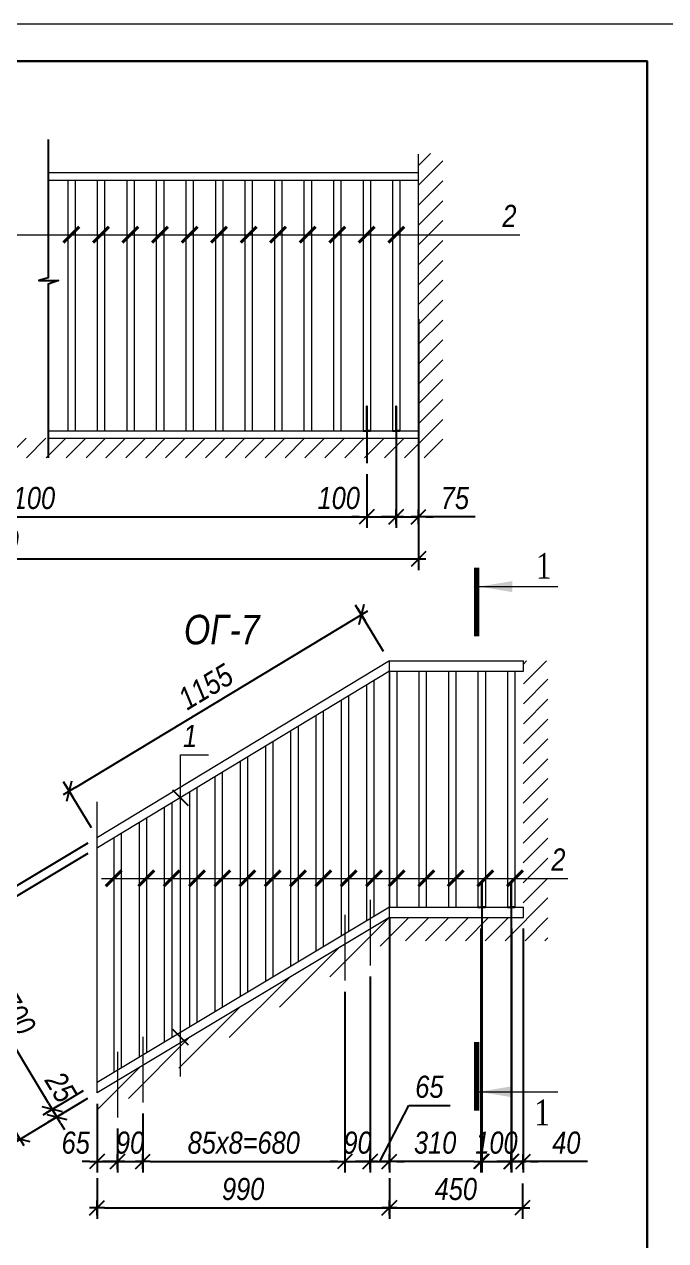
# Model space of a CAD drawing. Header units: millimetres. Extents: x 1582001 to 3303937, y 226471 to 491235.
# Drawn here: x 1761947 to 1770632, y 239686 to 256171 of the extents above; entities that cross this region are included whole.
import ezdxf

# ---------------------------------------------------------------- set-up
doc = ezdxf.new("R2010")
doc.units = ezdxf.units.MM
doc.layers.get('Defpoints').update_dxf_attribs({"color": 255, "lineweight": 30})
doc.layers.add('format', color=7, linetype='Continuous')
doc.layers.add('Rasmer', color=135, linetype='Continuous')
for name, color, linetype, lineweight in [('Конструктивный - Несущий_Ном_пера__1', 7, 'Continuous', 13), ('Размеры', 7, 'Continuous', 18), ('Текст', 202, 'Continuous', 15), ('Текст-пояснений', 135, 'Continuous', 15), ('Штриховки', 251, 'Continuous', 20)]:
    doc.layers.add(name, color=color, linetype=linetype, lineweight=lineweight)
doc.styles.add('Romant', font='times.ttf')
doc.styles.add('STYLE1', font='ARIALNI.TTF', dxfattribs={"height": 300})
doc.dimstyles.new('25', dxfattribs={"dimscale": 100, "dimtxt": 2.5, "dimasz": 1, "dimexe": 1.5, "dimexo": 1.5, "dimgap": 1, "dimtad": 1, "dimdec": 0, "dimlfac": 0.25, "dimzin": 0, "dimdsep": 46, "dimtxsty": 'STYLE1', "dimblk": 'dblk_0', "dimcen": 2, "dimdle": 1.5, "dimclrd": 256, "dimclre": 256, "dimadec": 0, "dimazin": 0, "dimtfac": 1, "dimtdec": 0, "dimtix": 1, "dimtmove": 1, "dimatfit": 3, "dimfxl": 0, "dimtolj": 1, "dimtzin": 0, "dimlwd": -1, "dimlwe": -1, "dimarcsym": 0})

# ---------------------------------------------------------------- blocks, each defined once
blk = doc.blocks.new('dblk_0')
at = {"color": 0, "linetype": 'ByBlock'}
for p, q in [((1, 1), (-1, -1)), ((-1, 0), (1, 0)), ((0, 1), (0, -1))]:
    blk.add_line(p, q, dxfattribs=at)
blk = doc.blocks.new('*D1057')
at = {"ltscale": 100, "transparency": 16777216}
for p, q in [((1766813, 247673), (1766434, 248300)), ((1762642, 245830), (1766426, 248120)), ((1762859, 245280), (1762479, 245907))]:
    blk.add_line(p, q, dxfattribs=at)
at = {"layer": 'Defpoints', "color": 0, "lineweight": -3, "ltscale": 100, "transparency": 16777216}
for p in [(1766512, 248171), (1766891, 247544), (1762936, 245152)]:
    blk.add_point(p, dxfattribs=at)
at = {"ltscale": 100, "transparency": 16777216, "xscale": 100, "yscale": 100, "zscale": 100}
for p, rotation in [((1766512, 248171), 31.17570049573527), ((1762557, 245779), 211.1757004957353)]:
    blk.add_blockref('dblk_0', p, dxfattribs=dict(at, rotation=rotation))
at = {"color": 0, "ltscale": 100, "transparency": 16777216, "insert": (1764403, 247192), "char_height": 300, "attachment_point": 5, "rotation": 31.1757, "style": 'STYLE1'}
blk.add_mtext('\\A1;1155', dxfattribs=at)
blk = doc.blocks.new('*D1058')
at = {"ltscale": 100, "transparency": 16777216}
for p, q in [((1761269, 244151), (1760227, 243521)), ((1761839, 241146), (1760407, 243513)), ((1762804, 241613), (1761762, 240982))]:
    blk.add_line(p, q, dxfattribs=at)
at = {"layer": 'Defpoints', "color": 0, "lineweight": -3, "ltscale": 100, "transparency": 16777216}
for p in [(1761397, 244228), (1760355, 243598), (1762932, 241690)]:
    blk.add_point(p, dxfattribs=at)
at = {"ltscale": 100, "transparency": 16777216, "xscale": 100, "yscale": 100, "zscale": 100}
for p, rotation in [((1760355, 243598), 121.1666517916947), ((1761890, 241060), 301.1666517916947)]:
    blk.add_blockref('dblk_0', p, dxfattribs=dict(at, rotation=rotation))
at = {"color": 0, "ltscale": 100, "transparency": 16777216, "insert": (1761339, 242460), "char_height": 300, "attachment_point": 5, "rotation": 301.1667, "style": 'STYLE1'}
blk.add_mtext('\\A1;750', dxfattribs=at)
blk = doc.blocks.new('*D1059')
at = {"ltscale": 100, "transparency": 16777216}
for p, q in [((1762742, 241716), (1762197, 241389)), ((1762274, 241552), (1762223, 241638)), ((1762804, 241613), (1762259, 241286)), ((1762387, 241363), (1762325, 241466)), ((1762439, 241277), (1762490, 241192))]:
    blk.add_line(p, q, dxfattribs=at)
at = {"layer": 'Defpoints', "color": 0, "lineweight": -3, "ltscale": 100, "transparency": 16777216}
for p in [(1762870, 241793), (1762932, 241690), (1762325, 241466)]:
    blk.add_point(p, dxfattribs=at)
at = {"ltscale": 100, "transparency": 16777216, "xscale": 100, "yscale": 100, "zscale": 100}
for p, rotation in [((1762325, 241466), 300.963756532064), ((1762387, 241363), 120.963756532064)]:
    blk.add_blockref('dblk_0', p, dxfattribs=dict(at, rotation=rotation))
at = {"color": 0, "ltscale": 100, "transparency": 16777216, "insert": (1762440, 241768), "char_height": 300, "attachment_point": 5, "rotation": 300.9638, "style": 'STYLE1'}
blk.add_mtext('\\A1;25', dxfattribs=at)
blk = doc.blocks.new('*D1060')
at = {"ltscale": 100, "transparency": 16777216}
for p, q in [((1762808, 244934), (1760794, 243726)), ((1762274, 241552), (1760974, 243718)), ((1762742, 241716), (1762197, 241389))]:
    blk.add_line(p, q, dxfattribs=at)
at = {"layer": 'Defpoints', "color": 0, "lineweight": -3, "ltscale": 100, "transparency": 16777216}
for p in [(1762936, 245011), (1760923, 243804), (1762870, 241793)]:
    blk.add_point(p, dxfattribs=at)
at = {"ltscale": 100, "transparency": 16777216, "xscale": 100, "yscale": 100, "zscale": 100}
for p, rotation in [((1760923, 243804), 120.9637565264031), ((1762325, 241466), 300.9637565264031)]:
    blk.add_blockref('dblk_0', p, dxfattribs=dict(at, rotation=rotation))
at = {"color": 0, "ltscale": 100, "transparency": 16777216, "insert": (1761841, 242765), "char_height": 300, "attachment_point": 5, "rotation": 300.9638, "style": 'STYLE1'}
blk.add_mtext('\\A1;700', dxfattribs=at)
blk = doc.blocks.new('*D1061')
at = {"ltscale": 100, "transparency": 16777216}
for p, q in [((1762808, 245075), (1760732, 243830)), ((1762808, 244934), (1760794, 243726)), ((1760810, 243992), (1760758, 244078)), ((1760923, 243804), (1760861, 243907)), ((1760974, 243718), (1761026, 243632))]:
    blk.add_line(p, q, dxfattribs=at)
at = {"layer": 'Defpoints', "color": 0, "lineweight": -3, "ltscale": 100, "transparency": 16777216}
for p in [(1762936, 245152), (1762936, 245011), (1760861, 243907)]:
    blk.add_point(p, dxfattribs=at)
at = {"ltscale": 100, "transparency": 16777216, "xscale": 100, "yscale": 100, "zscale": 100}
for p, rotation in [((1760861, 243907), 300.9637565264031), ((1760923, 243804), 120.9637565264031)]:
    blk.add_blockref('dblk_0', p, dxfattribs=dict(at, rotation=rotation))
at = {"color": 0, "ltscale": 100, "transparency": 16777216, "insert": (1761243, 243762), "char_height": 300, "attachment_point": 5, "rotation": 300.9638, "style": 'STYLE1'}
blk.add_mtext('\\A1;25', dxfattribs=at)
blk = doc.blocks.new('*D1062')
at = {"ltscale": 100, "transparency": 16777216}
for p, q in [((1762932, 241540), (1762932, 240610)), ((1763208, 241205), (1763208, 240610)), ((1762832, 240760), (1762732, 240760)), ((1762932, 240760), (1763208, 240760)), ((1763308, 240760), (1763408, 240760))]:
    blk.add_line(p, q, dxfattribs=at)
at = {"layer": 'Defpoints', "color": 0, "lineweight": -3, "ltscale": 100, "transparency": 16777216}
for p in [(1762932, 241690), (1763208, 241355), (1763208, 240760)]:
    blk.add_point(p, dxfattribs=at)
at = {"ltscale": 100, "transparency": 16777216, "xscale": 100, "yscale": 100, "zscale": 100}
blk.add_blockref('dblk_0', (1762932, 240760), dxfattribs=at)
at = {"ltscale": 100, "transparency": 16777216, "xscale": 100, "yscale": 100, "zscale": 100, "rotation": 180}
blk.add_blockref('dblk_0', (1763208, 240760), dxfattribs=at)
at = {"color": 0, "ltscale": 100, "transparency": 16777216, "insert": (1762643, 241013), "char_height": 300, "attachment_point": 5, "style": 'STYLE1'}
blk.add_mtext('\\A1;65', dxfattribs=at)
blk = doc.blocks.new('*D1063')
at = {"ltscale": 100, "transparency": 16777216}
for p, q in [((1763551, 241410), (1763551, 240610)), ((1763208, 241205), (1763208, 240610)), ((1763108, 240760), (1763008, 240760)), ((1763208, 240760), (1763551, 240760)), ((1763651, 240760), (1763751, 240760))]:
    blk.add_line(p, q, dxfattribs=at)
at = {"layer": 'Defpoints', "color": 0, "lineweight": -3, "ltscale": 100, "transparency": 16777216}
for p in [(1763551, 241560), (1763208, 241355), (1763551, 240760)]:
    blk.add_point(p, dxfattribs=at)
at = {"ltscale": 100, "transparency": 16777216, "xscale": 100, "yscale": 100, "zscale": 100}
blk.add_blockref('dblk_0', (1763208, 240760), dxfattribs=at)
at = {"ltscale": 100, "transparency": 16777216, "xscale": 100, "yscale": 100, "zscale": 100, "rotation": 180}
blk.add_blockref('dblk_0', (1763551, 240760), dxfattribs=at)
at = {"color": 0, "ltscale": 100, "transparency": 16777216, "insert": (1763379, 241013), "char_height": 300, "attachment_point": 5, "style": 'STYLE1'}
blk.add_mtext('\\A1;90', dxfattribs=at)
blk = doc.blocks.new('*D1064')
at = {"ltscale": 100, "transparency": 16777216}
for p, q in [((1766288, 243060), (1766288, 240610)), ((1763551, 241410), (1763551, 240610)), ((1763651, 240760), (1766188, 240760))]:
    blk.add_line(p, q, dxfattribs=at)
at = {"layer": 'Defpoints', "color": 0, "lineweight": -3, "ltscale": 100, "transparency": 16777216}
for p in [(1766288, 243210), (1763551, 241560), (1766288, 240760)]:
    blk.add_point(p, dxfattribs=at)
at = {"ltscale": 100, "transparency": 16777216, "xscale": 100, "yscale": 100, "zscale": 100, "rotation": 180}
blk.add_blockref('dblk_0', (1763551, 240760), dxfattribs=at)
at = {"ltscale": 100, "transparency": 16777216, "xscale": 100, "yscale": 100, "zscale": 100}
blk.add_blockref('dblk_0', (1766288, 240760), dxfattribs=at)
at = {"color": 0, "ltscale": 100, "transparency": 16777216, "insert": (1764919, 241013), "char_height": 300, "attachment_point": 5, "style": 'STYLE1'}
blk.add_mtext('\\A1;85х8=680', dxfattribs=at)
blk = doc.blocks.new('*D1065')
at = {"ltscale": 100, "transparency": 16777216}
for p, q in [((1766631, 243267), (1766631, 240610)), ((1766288, 243060), (1766288, 240610)), ((1766188, 240760), (1766088, 240760)), ((1766288, 240760), (1766631, 240760)), ((1766731, 240760), (1766831, 240760))]:
    blk.add_line(p, q, dxfattribs=at)
at = {"layer": 'Defpoints', "color": 0, "lineweight": -3, "ltscale": 100, "transparency": 16777216}
for p in [(1766631, 243417), (1766288, 243210), (1766631, 240760)]:
    blk.add_point(p, dxfattribs=at)
at = {"ltscale": 100, "transparency": 16777216, "xscale": 100, "yscale": 100, "zscale": 100}
blk.add_blockref('dblk_0', (1766288, 240760), dxfattribs=at)
at = {"ltscale": 100, "transparency": 16777216, "xscale": 100, "yscale": 100, "zscale": 100, "rotation": 180}
blk.add_blockref('dblk_0', (1766631, 240760), dxfattribs=at)
at = {"color": 0, "ltscale": 100, "transparency": 16777216, "insert": (1766460, 241013), "char_height": 300, "attachment_point": 5, "style": 'STYLE1'}
blk.add_mtext('\\A1;90', dxfattribs=at)
blk = doc.blocks.new('*D1066')
at = {"ltscale": 100, "transparency": 16777216}
for p, q in [((1766891, 244055), (1766891, 240610)), ((1766631, 243267), (1766631, 240610)), ((1766761, 240760), (1767154, 241517)), ((1767154, 241517), (1767713, 241517)), ((1766531, 240760), (1766431, 240760)), ((1766631, 240760), (1766891, 240760)), ((1766631, 240760), (1766891, 240760)), ((1766991, 240760), (1767091, 240760))]:
    blk.add_line(p, q, dxfattribs=at)
at = {"layer": 'Defpoints', "color": 0, "lineweight": -3, "ltscale": 100, "transparency": 16777216}
for p in [(1766891, 244205), (1766631, 243417), (1766891, 240760)]:
    blk.add_point(p, dxfattribs=at)
at = {"ltscale": 100, "transparency": 16777216, "xscale": 100, "yscale": 100, "zscale": 100}
blk.add_blockref('dblk_0', (1766631, 240760), dxfattribs=at)
at = {"ltscale": 100, "transparency": 16777216, "xscale": 100, "yscale": 100, "zscale": 100, "rotation": 180}
blk.add_blockref('dblk_0', (1766891, 240760), dxfattribs=at)
at = {"color": 0, "ltscale": 100, "transparency": 16777216, "insert": (1767433, 241770), "char_height": 300, "attachment_point": 5, "style": 'STYLE1'}
blk.add_mtext('\\A1;65', dxfattribs=at)
blk = doc.blocks.new('*D1044')
at = {"ltscale": 100, "transparency": 16777216}
for p, q in [((1762932, 240534), (1762932, 239982)), ((1766891, 240534), (1766891, 239982)), ((1763032, 240132), (1766791, 240132))]:
    blk.add_line(p, q, dxfattribs=at)
at = {"layer": 'Defpoints', "color": 0, "lineweight": -3, "ltscale": 100, "transparency": 16777216}
for p in [(1762932, 240684), (1766891, 240684), (1766891, 240132)]:
    blk.add_point(p, dxfattribs=at)
at = {"ltscale": 100, "transparency": 16777216, "xscale": 100, "yscale": 100, "zscale": 100, "rotation": 180}
blk.add_blockref('dblk_0', (1762932, 240132), dxfattribs=at)
at = {"ltscale": 100, "transparency": 16777216, "xscale": 100, "yscale": 100, "zscale": 100}
blk.add_blockref('dblk_0', (1766891, 240132), dxfattribs=at)
at = {"color": 0, "ltscale": 100, "transparency": 16777216, "insert": (1764911, 240385), "char_height": 300, "attachment_point": 5, "style": 'STYLE1'}
blk.add_mtext('\\A1;990', dxfattribs=at)
blk = doc.blocks.new('*D1101')
at = {"ltscale": 100, "transparency": 16777216}
for p, q in [((1767285, 252176), (1767285, 248775)), ((1755373, 250413), (1755373, 248775)), ((1755473, 248925), (1767185, 248925))]:
    blk.add_line(p, q, dxfattribs=at)
at = {"layer": 'Defpoints', "color": 0, "lineweight": -3, "ltscale": 100, "transparency": 16777216}
for p in [(1767285, 252326), (1755373, 250563), (1767285, 248925)]:
    blk.add_point(p, dxfattribs=at)
at = {"ltscale": 100, "transparency": 16777216, "xscale": 100, "yscale": 100, "zscale": 100, "rotation": 180}
blk.add_blockref('dblk_0', (1755373, 248925), dxfattribs=at)
at = {"ltscale": 100, "transparency": 16777216, "xscale": 100, "yscale": 100, "zscale": 100}
blk.add_blockref('dblk_0', (1767285, 248925), dxfattribs=at)
at = {"color": 0, "ltscale": 100, "transparency": 16777216, "insert": (1761490, 249178), "char_height": 300, "attachment_point": 5, "style": 'STYLE1'}
blk.add_mtext('\\A1;5250', dxfattribs=at)
blk = doc.blocks.new('*D1098')
at = {"ltscale": 100, "transparency": 16777216}
for p, q in [((1766584, 250074), (1766584, 249346)), ((1756052, 249899), (1756052, 249346)), ((1756152, 249496), (1766484, 249496))]:
    blk.add_line(p, q, dxfattribs=at)
at = {"layer": 'Defpoints', "color": 0, "lineweight": -3, "ltscale": 100, "transparency": 16777216}
for p in [(1766584, 250224), (1756052, 250049), (1766584, 249496)]:
    blk.add_point(p, dxfattribs=at)
at = {"ltscale": 100, "transparency": 16777216, "xscale": 100, "yscale": 100, "zscale": 100, "rotation": 180}
blk.add_blockref('dblk_0', (1756052, 249496), dxfattribs=at)
at = {"ltscale": 100, "transparency": 16777216, "xscale": 100, "yscale": 100, "zscale": 100}
blk.add_blockref('dblk_0', (1766584, 249496), dxfattribs=at)
at = {"color": 0, "ltscale": 100, "transparency": 16777216, "insert": (1761318, 249750), "char_height": 300, "attachment_point": 5, "style": 'STYLE1'}
blk.add_mtext('\\A1;51х100=5100', dxfattribs=at)
blk = doc.blocks.new('*D1099')
at = {"ltscale": 100, "transparency": 16777216}
for p, q in [((1766984, 250263), (1766984, 249346)), ((1766584, 250074), (1766584, 249346)), ((1766484, 249496), (1766384, 249496)), ((1766584, 249496), (1766984, 249496)), ((1767084, 249496), (1767184, 249496))]:
    blk.add_line(p, q, dxfattribs=at)
at = {"layer": 'Defpoints', "color": 0, "lineweight": -3, "ltscale": 100, "transparency": 16777216}
for p in [(1766984, 250413), (1766584, 250224), (1766984, 249496)]:
    blk.add_point(p, dxfattribs=at)
at = {"ltscale": 100, "transparency": 16777216, "xscale": 100, "yscale": 100, "zscale": 100}
blk.add_blockref('dblk_0', (1766584, 249496), dxfattribs=at)
at = {"ltscale": 100, "transparency": 16777216, "xscale": 100, "yscale": 100, "zscale": 100, "rotation": 180}
blk.add_blockref('dblk_0', (1766984, 249496), dxfattribs=at)
at = {"color": 0, "ltscale": 100, "transparency": 16777216, "insert": (1766205, 249750), "char_height": 300, "attachment_point": 5, "style": 'STYLE1'}
blk.add_mtext('\\A1;100', dxfattribs=at)
blk = doc.blocks.new('*D1100')
at = {"ltscale": 100, "transparency": 16777216}
for p, q in [((1766984, 250413), (1766984, 249346)), ((1767285, 250413), (1767285, 249346)), ((1766884, 249496), (1766784, 249496)), ((1766984, 249496), (1767285, 249496)), ((1766984, 249496), (1767285, 249496)), ((1768051, 249496), (1767285, 249496)), ((1767385, 249496), (1767485, 249496))]:
    blk.add_line(p, q, dxfattribs=at)
at = {"layer": 'Defpoints', "color": 0, "lineweight": -3, "ltscale": 100, "transparency": 16777216}
for p in [(1766984, 250563), (1767285, 250563), (1767285, 249496)]:
    blk.add_point(p, dxfattribs=at)
at = {"ltscale": 100, "transparency": 16777216, "xscale": 100, "yscale": 100, "zscale": 100}
blk.add_blockref('dblk_0', (1766984, 249496), dxfattribs=at)
at = {"ltscale": 100, "transparency": 16777216, "xscale": 100, "yscale": 100, "zscale": 100, "rotation": 180}
blk.add_blockref('dblk_0', (1767285, 249496), dxfattribs=at)
at = {"color": 0, "ltscale": 100, "transparency": 16777216, "insert": (1767778, 249749), "char_height": 300, "attachment_point": 5, "style": 'STYLE1'}
blk.add_mtext('\\A1;75', dxfattribs=at)
blk = doc.blocks.new('*D1206')
at = {"ltscale": 100, "transparency": 16777216}
for p, q in [((1768141, 243915), (1768141, 240610)), ((1768541, 243905), (1768541, 240610)), ((1768041, 240760), (1767941, 240760)), ((1768141, 240760), (1768541, 240760)), ((1768641, 240760), (1768741, 240760))]:
    blk.add_line(p, q, dxfattribs=at)
at = {"layer": 'Defpoints', "color": 0, "lineweight": -3, "ltscale": 100, "transparency": 16777216}
for p in [(1768141, 244065), (1768541, 244055), (1768541, 240760)]:
    blk.add_point(p, dxfattribs=at)
at = {"ltscale": 100, "transparency": 16777216, "xscale": 100, "yscale": 100, "zscale": 100}
blk.add_blockref('dblk_0', (1768141, 240760), dxfattribs=at)
at = {"ltscale": 100, "transparency": 16777216, "xscale": 100, "yscale": 100, "zscale": 100, "rotation": 180}
blk.add_blockref('dblk_0', (1768541, 240760), dxfattribs=at)
at = {"color": 0, "ltscale": 100, "transparency": 16777216, "insert": (1768341, 241013), "char_height": 300, "attachment_point": 5, "style": 'STYLE1'}
blk.add_mtext('\\A1;100', dxfattribs=at)
blk = doc.blocks.new('*D1207')
at = {"ltscale": 100, "transparency": 16777216}
for p, q in [((1768544, 243915), (1768544, 240610)), ((1768704, 243915), (1768704, 240610)), ((1768444, 240760), (1768344, 240760)), ((1768544, 240760), (1768704, 240760)), ((1768544, 240760), (1768704, 240760)), ((1769572, 240760), (1768704, 240760)), ((1768804, 240760), (1768904, 240760))]:
    blk.add_line(p, q, dxfattribs=at)
at = {"layer": 'Defpoints', "color": 0, "lineweight": -3, "ltscale": 100, "transparency": 16777216}
for p in [(1768544, 244065), (1768704, 244065), (1768704, 240760)]:
    blk.add_point(p, dxfattribs=at)
at = {"ltscale": 100, "transparency": 16777216, "xscale": 100, "yscale": 100, "zscale": 100}
blk.add_blockref('dblk_0', (1768544, 240760), dxfattribs=at)
at = {"ltscale": 100, "transparency": 16777216, "xscale": 100, "yscale": 100, "zscale": 100, "rotation": 180}
blk.add_blockref('dblk_0', (1768704, 240760), dxfattribs=at)
at = {"color": 0, "ltscale": 100, "transparency": 16777216, "insert": (1769287, 241013), "char_height": 300, "attachment_point": 5, "style": 'STYLE1'}
blk.add_mtext('\\A1;40', dxfattribs=at)
blk = doc.blocks.new('*D1208')
at = {"ltscale": 100, "transparency": 16777216}
for p, q in [((1768131, 243915), (1768131, 240610)), ((1766891, 242790), (1766891, 240610)), ((1768031, 240760), (1766991, 240760))]:
    blk.add_line(p, q, dxfattribs=at)
at = {"layer": 'Defpoints', "color": 0, "lineweight": -3, "ltscale": 100, "transparency": 16777216}
for p in [(1768131, 244065), (1766891, 242940), (1766891, 240760)]:
    blk.add_point(p, dxfattribs=at)
at = {"ltscale": 100, "transparency": 16777216, "xscale": 100, "yscale": 100, "zscale": 100, "rotation": 180}
blk.add_blockref('dblk_0', (1766891, 240760), dxfattribs=at)
at = {"ltscale": 100, "transparency": 16777216, "xscale": 100, "yscale": 100, "zscale": 100}
blk.add_blockref('dblk_0', (1768131, 240760), dxfattribs=at)
at = {"color": 0, "ltscale": 100, "transparency": 16777216, "insert": (1767511, 241013), "char_height": 300, "attachment_point": 5, "style": 'STYLE1'}
blk.add_mtext('\\A1;310', dxfattribs=at)
blk = doc.blocks.new('*D1209')
at = {"ltscale": 100, "transparency": 16777216}
for p, q in [((1766891, 240384), (1766891, 239982)), ((1768692, 240460), (1768692, 239982)), ((1766991, 240132), (1768592, 240132))]:
    blk.add_line(p, q, dxfattribs=at)
at = {"layer": 'Defpoints', "color": 0, "lineweight": -3, "ltscale": 100, "transparency": 16777216}
for p in [(1766891, 240534), (1768692, 240610), (1768692, 240132)]:
    blk.add_point(p, dxfattribs=at)
at = {"ltscale": 100, "transparency": 16777216, "xscale": 100, "yscale": 100, "zscale": 100, "rotation": 180}
blk.add_blockref('dblk_0', (1766891, 240132), dxfattribs=at)
at = {"ltscale": 100, "transparency": 16777216, "xscale": 100, "yscale": 100, "zscale": 100}
blk.add_blockref('dblk_0', (1768692, 240132), dxfattribs=at)
at = {"color": 0, "ltscale": 100, "transparency": 16777216, "insert": (1767791, 240385), "char_height": 300, "attachment_point": 5, "style": 'STYLE1'}
blk.add_mtext('\\A1;450', dxfattribs=at)

msp = doc.modelspace()

# ---------------------------------------------------------------- hatches: boundary and pattern name
at = {"layer": 'Штриховки', "ltscale": 100}
h = msp.add_hatch(dxfattribs=at)
h.set_pattern_fill('ANSI31', color=256, scale=60, style=0)
h.set_pattern_definition([(45, (50674.52, 96172.14), (-134.703842, 134.703842), [])])
h.paths.add_polyline_path([(1755373.4, 254563), (1755049.7, 254563), (1755049.7, 250296.5), (1767614.5, 250296.5), (1767614.5, 254419.8), (1767285.1, 254419.8), (1767285.1, 250562.5), (1755373.4, 250558.5)])
h = msp.add_hatch(dxfattribs=at)
h.set_pattern_fill('ANSI31', color=256, scale=60, style=0)
h.set_pattern_definition([(45, (114986.15, 99231.58), (-134.703842, 134.703842), [])])
h.paths.add_polyline_path([(1762932.2, 241690.1), (1762932.2, 241356.5), (1766890.8, 243751.5), (1769038.5, 243751.5), (1769038.5, 247544.5), (1768705.7, 247544.5), (1768703.7, 244065.2), (1766890.8, 244065.3)])

# ---------------------------------------------------------------- linework, layer by layer
at = {"lineweight": -3, "ltscale": 100}
for points in [[(1762270.5, 254610), (1762270.5, 252734.9), (1762145.9, 252698.4), (1762411.9, 252698.4), (1762271.2, 252649.4), (1762271.2, 250294.6)], [(1766534.3, 250659.7), (1766634.3, 250659.7), (1766584.3, 250659.7), (1766584.3, 250994.2), (1766584.3, 250224.5)], [(1766934.3, 250659.7), (1767034.3, 250659.7), (1766984.3, 250659.7), (1766984.3, 250994.2), (1766984.3, 250224.5)], [(1768090.8, 244205.3), (1768190.8, 244205.3), (1768140.8, 244205.3), (1768140.8, 244539.8), (1768140.8, 243770)], [(1768490.8, 244205.3), (1768590.8, 244205.3), (1768540.8, 244205.3), (1768540.8, 244539.8), (1768540.8, 243770)]]:
    msp.add_lwpolyline(points, dxfattribs=at)
at = {"layer": 'format', "linetype": 'Continuous', "lineweight": 30}
msp.add_lwpolyline([(1751882.4, 226971.3), (1770382.4, 226971.3), (1770382.4, 255671.3), (1751882.4, 255671.3)], close=True, dxfattribs=at)
at = {"layer": 'Rasmer', "lineweight": 40}
for p, q in [((1762690.6, 253425.1), (1762478.4, 253213)), ((1763090.6, 253425.1), (1762878.4, 253213)), ((1763490.6, 253425.1), (1763278.4, 253213)), ((1763890.6, 253425.1), (1763678.4, 253213)), ((1764290.6, 253425.1), (1764078.4, 253213)), ((1764690.6, 253425.1), (1764478.4, 253213)), ((1765090.6, 253425.1), (1764878.4, 253213)), ((1765490.6, 253425.1), (1765278.4, 253213)), ((1765890.6, 253425.1), (1765678.4, 253213)), ((1766290.6, 253425.1), (1766078.4, 253213)), ((1766690.6, 253425.1), (1766478.4, 253213)), ((1767090.6, 253425.1), (1766878.4, 253213)), ((1763264.4, 244701.8), (1763052.3, 244489.7)), ((1763706.6, 244701.8), (1763494.5, 244489.7)), ((1764048.9, 244701.8), (1763836.7, 244489.7)), ((1764391.1, 244701.8), (1764179, 244489.7)), ((1764733.3, 244701.8), (1764521.2, 244489.7)), ((1765075.6, 244701.8), (1764863.4, 244489.7)), ((1765417.8, 244701.8), (1765205.7, 244489.7)), ((1765760, 244701.8), (1765547.9, 244489.7)), ((1766102.3, 244701.8), (1765890.1, 244489.7)), ((1766444.5, 244701.8), (1766232.4, 244489.7)), ((1766786.7, 244701.8), (1766574.6, 244489.7)), ((1767096.9, 244701.8), (1766884.8, 244489.7)), ((1767496.9, 244701.8), (1767284.8, 244489.7)), ((1767896.9, 244701.8), (1767684.8, 244489.7)), ((1768296.9, 244701.8), (1768084.8, 244489.7)), ((1768696.9, 244701.8), (1768484.8, 244489.7))]:
    msp.add_line(p, q, dxfattribs=at)
at = {"layer": 'Rasmer'}
for p, q in [((1763955.4, 245798.4), (1764167.5, 245586.3)), ((1763955.4, 242550.7), (1764167.5, 242338.6))]:
    msp.add_line(p, q, dxfattribs=at)
at = {"layer": 'Конструктивный - Несущий_Ном_пера__1', "color": 24, "linetype": 'Continuous'}
for p, q in [((1767285.1, 250412.5), (1767285.1, 254413)), ((1762270.5, 254161.7), (1767285.1, 254161.7)), ((1762270.5, 254161.7), (1767257.1, 254161.7)), ((1762270.5, 254060.5), (1767285.1, 254060.5)), ((1762534.3, 254060.5), (1762534.3, 250659.7)), ((1762634.3, 254060.5), (1762634.3, 250659.7)), ((1762934.3, 254060.5), (1762934.3, 250659.7)), ((1763034.3, 254060.5), (1763034.3, 250659.7)), ((1763334.3, 254060.5), (1763334.3, 250659.7)), ((1763434.3, 254060.5), (1763434.3, 250659.7)), ((1763734.3, 254060.5), (1763734.3, 250659.7)), ((1763834.3, 254060.5), (1763834.3, 250659.7)), ((1764134.3, 254060.5), (1764134.3, 250659.7)), ((1764234.3, 254060.5), (1764234.3, 250659.7)), ((1764534.3, 254060.5), (1764534.3, 250659.7)), ((1764634.3, 254060.5), (1764634.3, 250659.7)), ((1764934.3, 254060.5), (1764934.3, 250659.7)), ((1765034.3, 254060.5), (1765034.3, 250659.7)), ((1765334.3, 254060.5), (1765334.3, 250659.7)), ((1765434.3, 254060.5), (1765434.3, 250659.7)), ((1765734.3, 254060.5), (1765734.3, 250659.7)), ((1765834.3, 254060.5), (1765834.3, 250659.7)), ((1766134.3, 254060.5), (1766134.3, 250659.7)), ((1766234.3, 254060.5), (1766234.3, 250659.7)), ((1766234.3, 254060.5), (1766234.3, 250659.7)), ((1766234.3, 254060.5), (1766234.3, 250659.7)), ((1766534.3, 254060.5), (1766534.3, 250659.7)), ((1766634.3, 254060.5), (1766634.3, 250659.7)), ((1766934.3, 254060.5), (1766934.3, 250659.7)), ((1767034.3, 254060.5), (1767034.3, 250659.7)), ((1762271.2, 250659.7), (1767285.1, 250659.7)), ((1762271.2, 250562.5), (1767285.1, 250562.5)), ((1766890.8, 247544.5), (1762936.2, 245151.7)), ((1766890.8, 244065.3), (1766890.8, 247544.5)), ((1766890.8, 247404.2), (1762936.2, 245011.5)), ((1766680.7, 247277.1), (1766680.7, 244087.8)), ((1766890.8, 247394), (1766890.8, 244205.3)), ((1766990.8, 247404.2), (1766990.8, 244205.3)), ((1767290.8, 247394), (1767290.8, 244205.3)), ((1767390.8, 247394), (1767390.8, 244205.3)), ((1767690.8, 247394), (1767690.8, 244205.3)), ((1767790.8, 247394), (1767790.8, 244205.3)), ((1768090.8, 247394), (1768090.8, 244205.3)), ((1768190.8, 247394), (1768190.8, 244205.3)), ((1768490.8, 247394), (1768490.8, 244205.3)), ((1768590.8, 247394), (1768590.8, 244205.3)), ((1766580.7, 247216.5), (1766580.7, 244027.8)), ((1766238.4, 247009.5), (1766238.4, 243820.8)), ((1766338.4, 247070), (1766338.4, 243880.8)), ((1765896.2, 246802.4), (1765896.2, 243613.7)), ((1765996.2, 246862.9), (1765996.2, 243673.7)), ((1765654, 246655.9), (1765654, 243466.6)), ((1765554, 246595.3), (1765554, 243406.6)), ((1765211.7, 246388.3), (1765211.7, 243199.6)), ((1765311.7, 246448.8), (1765311.7, 243259.6)), ((1764869.5, 246181.2), (1764869.5, 242992.5)), ((1764969.5, 246241.7), (1764969.5, 243052.5)), ((1764527.3, 245974.2), (1764527.3, 242787.2)), ((1764627.3, 246034.7), (1764627.3, 242847.2)), ((1764285, 245827.6), (1764285, 242641.8)), ((1762932.2, 241690.1), (1762932.2, 245631.8)), ((1764185, 245767.1), (1764185, 242581.8)), ((1763842.8, 245560), (1763842.8, 242376.5)), ((1763942.8, 245620.5), (1763942.8, 242436.5)), ((1763500.6, 245353), (1763500.6, 242171.1)), ((1763600.6, 245413.5), (1763600.6, 242231.1)), ((1763158.3, 245145.9), (1763158.3, 241965.8)), ((1763258.3, 245206.4), (1763258.3, 242025.8)), ((1766890.8, 244205.3), (1762932.2, 241830.1)), ((1766890.8, 244065.3), (1762932.2, 241690.1))]:
    msp.add_line(p, q, dxfattribs=at)
for points in [[(1766890.8, 247544.5), (1768705.7, 247544.5)], [(1768705.7, 247404.2), (1768705.7, 247544.5)], [(1766890.8, 247404.2), (1768705.7, 247404.2)], [(1766890.8, 244205.3), (1768705.7, 244205.3)], [(1768705.7, 244065.3), (1768705.7, 244205.3)], [(1766890.8, 244065.3), (1768705.7, 244065.3)]]:
    msp.add_lwpolyline(points, dxfattribs=at)
at = {"layer": 'Размеры', "ltscale": 100}
for p, q in [((1755448.2, 253319), (1768655.8, 253319)), ((1764061.5, 241909.9), (1764061.5, 246270.6)), ((1764061.5, 246270.6), (1764441.5, 246270.6)), ((1762994.4, 244595.8), (1769309.3, 244595.8)), ((1766630.7, 244307.1), (1766630.7, 243417.1)), ((1766288.4, 244100.1), (1766288.4, 243210.1)), ((1763550.6, 242450.4), (1763550.6, 241560.4)), ((1763208.3, 242245.1), (1763208.3, 241355.1))]:
    msp.add_line(p, q, dxfattribs=at)
at = {"layer": 'Текст-пояснений', "linetype": 'Continuous', "ltscale": 2}
for p, q in [((1768107, 248551.1), (1769173.1, 248551.1)), ((1768107, 241704.2), (1769173.1, 241704.2))]:
    msp.add_line(p, q, dxfattribs=at)
at = {"layer": 'Текст-пояснений', "color": 0, "linetype": 'ByBlock'}
msp.add_lwpolyline([(1749882.4, 226471.3), (1770882.4, 226471.3), (1770882.4, 256171.3), (1749882.4, 256171.3)], close=True, dxfattribs=at)
at = {"layer": 'Текст-пояснений', "linetype": 'Continuous', "ltscale": 2, "const_width": 70}
for points in [[(1768072, 247875.8), (1768072, 248806.9)], [(1768072, 242379.5), (1768072, 241448.4)]]:
    msp.add_lwpolyline(points, dxfattribs=at)
at = {"layer": 'Текст-пояснений', "linetype": 'Continuous', "ltscale": 2}
for points in [[(1768107, 248551.1), (1768557.7, 248475.7), (1768557.7, 248626.5)], [(1768107, 241704.2), (1768557.7, 241779.7), (1768557.7, 241628.8)]]:
    msp.add_solid(points, dxfattribs=at)

# ---------------------------------------------------------------- texts
at = {"layer": 'Текст', "ltscale": 2, "char_height": 300, "attachment_point": 5, "style": 'STYLE1'}
for s, insert, width in [('2', (1768517.1, 253575.4), 5514.204), ('1', (1764192, 246527), 6024.46), ('2', (1769180.5, 244852.1), 6024.46)]:
    msp.add_mtext(s, dxfattribs=dict(at, insert=insert, width=width))
at = {"layer": 'Текст', "color": 1, "ltscale": 2, "insert": (1764621.3, 247965.3), "char_height": 400, "width": 6024.46, "attachment_point": 5, "style": 'STYLE1'}
msp.add_mtext('ОГ-7', dxfattribs=at)
at = {"layer": 'Текст-пояснений', "linetype": 'Continuous', "ltscale": 2, "style": 'Romant', "width": 0.8}
for p in [(1768875.6, 248657.4), (1768853.5, 241248.7)]:
    msp.add_text('1', height=350, dxfattribs=at).set_placement(p)

# ---------------------------------------------------------------- dimensions: what is measured, and where the dimension line sits
at = {"ltscale": 100}
for base, p1, p2, text, picture, middle in [((1767285.1, 248924.6), (1755373.4, 250562.5), (1767285.1, 252325.8), '5250', '*D1101', (1761489.8, 248924.6)), ((1763208.3, 240759.6), (1762932.2, 241690.1), (1763208.3, 241355.1), '65', '*D1062', (1762643.4, 240759.6))]:
    dim = msp.add_linear_dim(base=base, p1=p1, p2=p2, text=text, dimstyle='25', override={"dimscale": 100}, dxfattribs=at)
    dim.commit()
    dim.dimension.update_dxf_attribs({"geometry": picture, "text_midpoint": middle, "dimtype": 160})
for base, p1, p2, picture, middle in [((1766984.3, 249496.4), (1766584.3, 250224.5), (1766984.3, 250412.5), '*D1099', (1766204.6, 249496.4)), ((1767285.1, 249496.4), (1766984.3, 250562.5), (1767285.1, 250562.5), '*D1100', (1767778, 249496.4)), ((1766890.8, 240759.6), (1766630.7, 243417.1), (1766890.8, 244205.3), '*D1066', (1767253.9, 241516.9)), ((1768703.7, 240759.6), (1768543.8, 244065.3), (1768703.7, 244065.2), '*D1207', (1769287.4, 241010.2))]:
    dim = msp.add_linear_dim(base=base, p1=p1, p2=p2, dimstyle='25', override={"dimscale": 100}, dxfattribs=at)
    dim.commit()
    dim.dimension.update_dxf_attribs({"geometry": picture, "text_midpoint": middle, "dimtype": 160})
for base, p1, p2, text, picture, middle in [((1766584.3, 249496.4), (1756051.9, 250049), (1766584.3, 250224.5), '51х100=5100', '*D1098', (1761318.1, 249749.5)), ((1766630.7, 240759.6), (1766288.4, 243210.1), (1766630.7, 243417.1), '90', '*D1065', (1766459.5, 241012.7)), ((1766288.4, 240759.6), (1763550.6, 241560.4), (1766288.4, 243210.1), '85х8=680', '*D1064', (1764919.5, 241012.7)), ((1763550.6, 240759.6), (1763208.3, 241355.1), (1763550.6, 241560.4), '90', '*D1063', (1763379.4, 241012.7))]:
    dim = msp.add_linear_dim(base=base, p1=p1, p2=p2, text=text, dimstyle='25', override={"dimscale": 100}, dxfattribs=at)
    dim.commit()
    dim.dimension.update_dxf_attribs({"geometry": picture, "text_midpoint": middle})
for p1, p2, distance, text, picture, middle in [((1762936.2, 245151.7), (1766890.8, 247544.5), 732.7, '1155', '*D1057', (1764403.2, 247191.6)), ((1762932.2, 241690.1), (1761397, 244228.3), 1217.5, '750', '*D1058', (1761339.4, 242460.1))]:
    dim = msp.add_aligned_dim(p1=p1, p2=p2, distance=distance, text=text, dimstyle='25', override={"dimscale": 100}, dxfattribs=at)
    dim.commit()
    dim.dimension.update_dxf_attribs({"geometry": picture, "text_midpoint": middle})
for base, p1, p2, angle, picture, middle, dimtype in [((1760861.1, 243906.7), (1762936.2, 245011.5), (1762936.2, 245151.7), 300.96376, '*D1061', (1761025.9, 243632.1), 160), ((1762325.5, 241466.1), (1762932.2, 241690.1), (1762870.4, 241793), 120.96376, '*D1059', (1762222.6, 241637.6), 161)]:
    dim = msp.add_linear_dim(base=base, p1=p1, p2=p2, angle=angle, text='25', dimstyle='25', override={"dimscale": 100}, dxfattribs=at)
    dim.commit()
    dim.dimension.update_dxf_attribs({"geometry": picture, "text_midpoint": middle, "dimtype": dimtype})
dim = msp.add_linear_dim(base=(1760923, 243803.6), p1=(1762870.4, 241793), p2=(1762936.2, 245011.5), angle=300.96376, text='700', dimstyle='25', override={"dimscale": 100}, dxfattribs=at)
dim.commit()
dim.dimension.update_dxf_attribs({"geometry": '*D1060', "text_midpoint": (1761841.3, 242765.1)})
for base, p1, p2, picture, middle in [((1766890.8, 240759.6), (1768130.8, 244065.3), (1766890.8, 242940.4), '*D1208', (1767510.8, 241012.7)), ((1768540.8, 240759.6), (1768140.8, 244065.3), (1768540.8, 244055.3), '*D1206', (1768340.8, 241012.7)), ((1766890.8, 240131.9), (1762932.2, 240684.1), (1766890.8, 240684.1), '*D1044', (1764911.5, 240385)), ((1768691.7, 240131.9), (1766890.8, 240534.1), (1768691.7, 240609.6), '*D1209', (1767791.3, 240385))]:
    dim = msp.add_linear_dim(base=base, p1=p1, p2=p2, dimstyle='25', override={"dimscale": 100}, dxfattribs=at)
    dim.commit()
    dim.dimension.update_dxf_attribs({"geometry": picture, "text_midpoint": middle})

doc.saveas('drawing.dxf')
